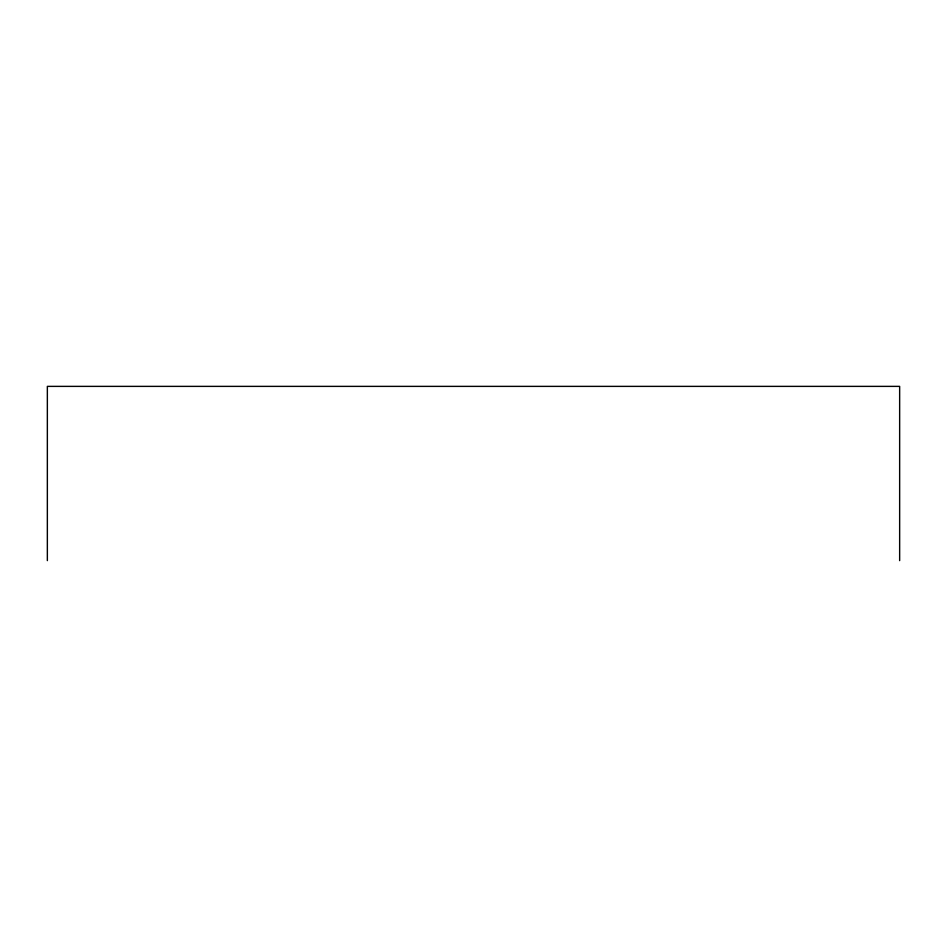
<?xml version="1.0" encoding="UTF-8"?>
<svg xmlns="http://www.w3.org/2000/svg" width="947" height="947" viewBox="0 0 947 947"><rect width="100%" height="100%" fill="white"/><g stroke="black" fill="none" stroke-linecap="round" stroke-linejoin="round"><path stroke-width="1.42" d="M899.65 560.624L899.65 386.376L47.35 386.376L47.35 560.624"/></g></svg>
